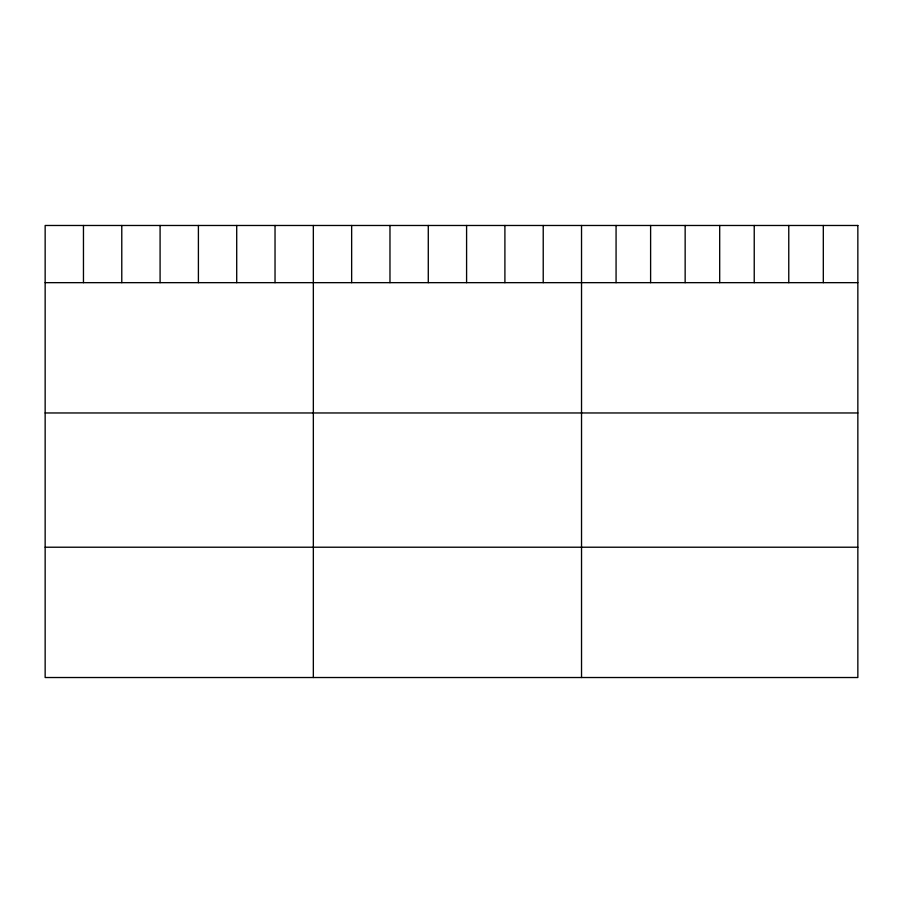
<?xml version="1.0" encoding="UTF-8"?>
<svg xmlns="http://www.w3.org/2000/svg" width="903" height="903" viewBox="0 0 903 903"><rect width="100%" height="100%" fill="white"/><g stroke="black" fill="none" stroke-linecap="round" stroke-linejoin="round"><path stroke-width="1.35" d="M45.15 282.662L857.85 282.662M45.15 412.964L857.85 412.964M45.15 547.218L857.85 547.218M823.31 225.479L823.31 282.662M788.77 225.479L788.77 282.662M754.231 225.479L754.231 282.662M719.691 225.479L719.691 282.662M685.151 225.479L685.151 282.662M650.611 225.479L650.611 282.662M616.072 225.479L616.072 282.662M581.532 225.479L581.532 677.521M543.222 225.479L543.222 282.662M504.901 225.479L504.901 282.662M466.591 225.479L466.591 282.662M428.282 225.479L428.282 282.662M389.972 225.479L389.972 282.662M351.651 225.479L351.651 282.662M313.341 225.479L313.341 677.521M275.031 225.479L275.031 282.662M236.71 225.479L236.71 282.662M198.4 225.479L198.4 282.662M160.091 225.479L160.091 282.662M121.781 225.479L121.781 282.662M83.46 225.479L83.46 282.662M857.85 225.479L45.15 225.479L45.15 677.521L857.85 677.521L857.85 225.479"/></g></svg>
